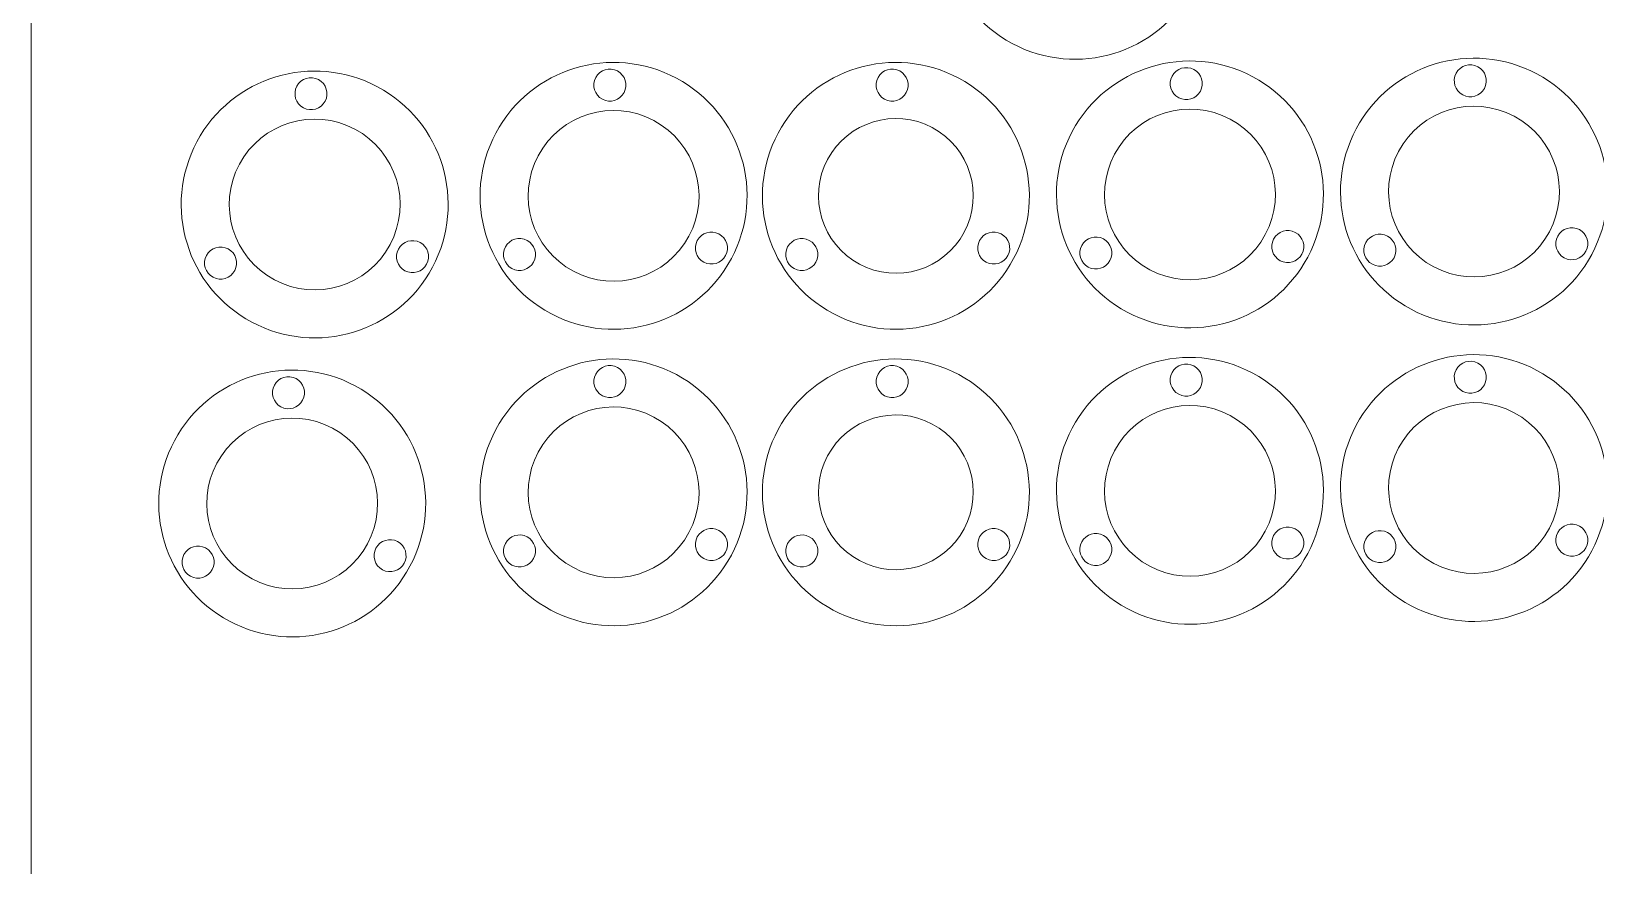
# Model space of a CAD drawing. Header units: millimetres. Extents: x -827 to 468, y -1652 to 1182.
# Drawn here: x -826.5 to -533.5, y -279.7 to -123.3 of the extents above; entities that cross this region are included whole.
import ezdxf

# ---------------------------------------------------------------- set-up
doc = ezdxf.new("R2010")
doc.units = ezdxf.units.MM
doc.header["$MEASUREMENT"] = 0
doc.layers.add('layer 1', color=7, linetype='Continuous')

msp = doc.modelspace()

# ---------------------------------------------------------------- linework, layer by layer
at = {"layer": 'layer 1', "color": 250, "lineweight": 20}
msp.add_lwpolyline([(-826.5205, -390.3173), (423.4795, -390.3173), (423.4795, 609.6827), (-826.5205, 609.6827), (-826.5205, -390.3173)], close=True, dxfattribs=at)
at = {"layer": 'layer 1', "color": 250, "lineweight": 9}
for points in [[(-619.237, -81.465), (-607.0549, -87.9637), (-602.4476, -103.1074), (-608.9462, -115.2896), (-608.9462, -115.2896), (-615.4449, -127.4717), (-630.5886, -132.079), (-642.7708, -125.5804), (-642.7708, -125.5804), (-654.9529, -119.0817), (-659.5602, -103.938), (-653.0616, -91.7558), (-653.0616, -91.7558), (-646.5629, -79.5737), (-631.4192, -74.9664), (-619.237, -81.465)], [(-705.6785, -132.0732), (-693.4964, -138.5719), (-688.8891, -153.7156), (-695.3877, -165.8978), (-695.3877, -165.8978), (-701.8864, -178.0799), (-717.0301, -182.6872), (-729.2123, -176.1886), (-729.2123, -176.1886), (-741.3944, -169.6899), (-746.0017, -154.5462), (-739.5031, -142.364), (-739.5031, -142.364), (-733.0044, -130.1819), (-717.8607, -125.5746), (-705.6785, -132.0732)], [(-597.7196, -131.7974), (-585.5375, -138.2961), (-580.9302, -153.4398), (-587.4288, -165.622), (-587.4288, -165.622), (-593.9275, -177.8041), (-609.0712, -182.4114), (-621.2534, -175.9128), (-621.2534, -175.9128), (-633.4355, -169.4141), (-638.0428, -154.2704), (-631.5442, -142.0882), (-631.5442, -142.0882), (-625.0455, -129.9061), (-609.9018, -125.2988), (-597.7196, -131.7974)], [(-544.5154, -131.2682), (-532.3333, -137.7669), (-527.726, -152.9106), (-534.2246, -165.0928), (-534.2246, -165.0928), (-540.7233, -177.2749), (-555.867, -181.8822), (-568.0492, -175.3836), (-568.0492, -175.3836), (-580.2313, -168.8849), (-584.8386, -153.7412), (-578.34, -141.559), (-578.34, -141.559), (-571.8413, -129.3769), (-556.6976, -124.7696), (-544.5154, -131.2682)], [(-761.6666, -133.6871), (-749.4845, -140.1858), (-744.8772, -155.3295), (-751.3758, -167.5117), (-751.3758, -167.5117), (-757.8745, -179.6938), (-773.0182, -184.3011), (-785.2004, -177.8025), (-785.2004, -177.8025), (-797.3825, -171.3038), (-801.9898, -156.1601), (-795.4912, -143.9779), (-795.4912, -143.9779), (-788.9925, -131.7958), (-773.8488, -127.1885), (-761.6666, -133.6871)], [(-772.7186, -132.339), (-771.2567, -133.1189), (-770.7039, -134.936), (-771.4837, -136.3979), (-771.4837, -136.3979), (-772.2636, -137.8598), (-774.0807, -138.4127), (-775.5427, -137.6328), (-775.5427, -137.6328), (-777.0047, -136.8529), (-777.5575, -135.0358), (-776.7776, -133.5739), (-776.7776, -133.5739), (-775.9977, -132.112), (-774.1806, -131.5591), (-772.7186, -132.339)], [(-716.7305, -130.7251), (-715.2686, -131.505), (-714.7158, -133.3221), (-715.4956, -134.784), (-715.4956, -134.784), (-716.2755, -136.2459), (-718.0926, -136.7988), (-719.5546, -136.0189), (-719.5546, -136.0189), (-721.0166, -135.239), (-721.5694, -133.4219), (-720.7895, -131.96), (-720.7895, -131.96), (-720.0096, -130.4981), (-718.1925, -129.9452), (-716.7305, -130.7251)], [(-608.7716, -130.4493), (-607.3097, -131.2292), (-606.7569, -133.0463), (-607.5367, -134.5082), (-607.5367, -134.5082), (-608.3166, -135.9701), (-610.1337, -136.523), (-611.5957, -135.7431), (-611.5957, -135.7431), (-613.0577, -134.9632), (-613.6105, -133.1461), (-612.8306, -131.6842), (-612.8306, -131.6842), (-612.0507, -130.2223), (-610.2336, -129.6694), (-608.7716, -130.4493)], [(-555.5674, -129.9201), (-554.1055, -130.7), (-553.5527, -132.5171), (-554.3325, -133.979), (-554.3325, -133.979), (-555.1124, -135.4409), (-556.9295, -135.9938), (-558.3915, -135.2139), (-558.3915, -135.2139), (-559.8535, -134.434), (-560.4063, -132.6169), (-559.6264, -131.155), (-559.6264, -131.155), (-558.8465, -129.6931), (-557.0294, -129.1402), (-555.5674, -129.9201)], [(-765.9027, -141.6279), (-758.1061, -145.787), (-755.1574, -155.479), (-759.3166, -163.2756), (-759.3166, -163.2756), (-763.4757, -171.0722), (-773.1677, -174.0209), (-780.9643, -169.8617), (-780.9643, -169.8617), (-788.7609, -165.7026), (-791.7096, -156.0106), (-787.5504, -148.214), (-787.5504, -148.214), (-783.3913, -140.4174), (-773.6993, -137.4687), (-765.9027, -141.6279)], [(-709.9146, -140.014), (-702.118, -144.1731), (-699.1693, -153.8651), (-703.3285, -161.6617), (-703.3285, -161.6617), (-707.4876, -169.4583), (-717.1796, -172.407), (-724.9762, -168.2478), (-724.9762, -168.2478), (-732.7728, -164.0887), (-735.7215, -154.3967), (-731.5623, -146.6001), (-731.5623, -146.6001), (-727.4032, -138.8035), (-717.7112, -135.8548), (-709.9146, -140.014)], [(-601.9557, -139.7382), (-594.1591, -143.8973), (-591.2104, -153.5893), (-595.3696, -161.3859), (-595.3696, -161.3859), (-599.5287, -169.1825), (-609.2207, -172.1312), (-617.0173, -167.972), (-617.0173, -167.972), (-624.8139, -163.8129), (-627.7626, -154.1209), (-623.6034, -146.3243), (-623.6034, -146.3243), (-619.4443, -138.5277), (-609.7523, -135.579), (-601.9557, -139.7382)], [(-548.7515, -139.209), (-540.9549, -143.3681), (-538.0062, -153.0601), (-542.1654, -160.8567), (-542.1654, -160.8567), (-546.3245, -168.6533), (-556.0165, -171.602), (-563.8131, -167.4428), (-563.8131, -167.4428), (-571.6097, -163.2837), (-574.5584, -153.5917), (-570.3992, -145.7951), (-570.3992, -145.7951), (-566.2401, -137.9985), (-556.5481, -135.0498), (-548.7515, -139.209)], [(-697.7079, -161.2599), (-696.2459, -162.0398), (-695.6931, -163.8569), (-696.473, -165.3188), (-696.473, -165.3188), (-697.2528, -166.7807), (-699.0699, -167.3336), (-700.5319, -166.5537), (-700.5319, -166.5537), (-701.9939, -165.7738), (-702.5467, -163.9567), (-701.7668, -162.4948), (-701.7668, -162.4948), (-700.9869, -161.0329), (-699.1698, -160.48), (-697.7079, -161.2599)], [(-589.749, -160.9841), (-588.287, -161.764), (-587.7342, -163.5811), (-588.5141, -165.043), (-588.5141, -165.043), (-589.2939, -166.5049), (-591.111, -167.0578), (-592.573, -166.2779), (-592.573, -166.2779), (-594.035, -165.498), (-594.5878, -163.6809), (-593.8079, -162.219), (-593.8079, -162.219), (-593.028, -160.7571), (-591.2109, -160.2042), (-589.749, -160.9841)], [(-572.4986, -161.662), (-571.0366, -162.4419), (-570.4839, -164.259), (-571.2637, -165.7209), (-571.2637, -165.7209), (-572.0436, -167.1828), (-573.8607, -167.7357), (-575.3227, -166.9558), (-575.3227, -166.9558), (-576.7847, -166.1759), (-577.3374, -164.3588), (-576.5576, -162.8969), (-576.5576, -162.8969), (-575.7777, -161.435), (-573.9606, -160.8821), (-572.4986, -161.662)], [(-536.5448, -160.4549), (-535.0828, -161.2348), (-534.53, -163.0519), (-535.3099, -164.5138), (-535.3099, -164.5138), (-536.0897, -165.9757), (-537.9068, -166.5286), (-539.3688, -165.7487), (-539.3688, -165.7487), (-540.8308, -164.9688), (-541.3836, -163.1517), (-540.6037, -161.6898), (-540.6037, -161.6898), (-539.8238, -160.2279), (-538.0067, -159.675), (-536.5448, -160.4549)], [(-789.6498, -164.0809), (-788.1878, -164.8608), (-787.6351, -166.6779), (-788.4149, -168.1398), (-788.4149, -168.1398), (-789.1948, -169.6017), (-791.0119, -170.1546), (-792.4739, -169.3747), (-792.4739, -169.3747), (-793.9359, -168.5948), (-794.4886, -166.7777), (-793.7088, -165.3158), (-793.7088, -165.3158), (-792.9289, -163.8539), (-791.1118, -163.301), (-789.6498, -164.0809)], [(-753.696, -162.8738), (-752.234, -163.6537), (-751.6812, -165.4708), (-752.4611, -166.9327), (-752.4611, -166.9327), (-753.2409, -168.3946), (-755.058, -168.9475), (-756.52, -168.1676), (-756.52, -168.1676), (-757.982, -167.3877), (-758.5348, -165.5706), (-757.7549, -164.1087), (-757.7549, -164.1087), (-756.975, -162.6468), (-755.1579, -162.0939), (-753.696, -162.8738)], [(-733.6617, -162.467), (-732.1997, -163.2469), (-731.647, -165.064), (-732.4268, -166.5259), (-732.4268, -166.5259), (-733.2067, -167.9878), (-735.0238, -168.5407), (-736.4858, -167.7608), (-736.4858, -167.7608), (-737.9478, -166.9809), (-738.5005, -165.1638), (-737.7207, -163.7019), (-737.7207, -163.7019), (-736.9408, -162.24), (-735.1237, -161.6871), (-733.6617, -162.467)], [(-625.7028, -162.1912), (-624.2408, -162.9711), (-623.6881, -164.7882), (-624.4679, -166.2501), (-624.4679, -166.2501), (-625.2478, -167.712), (-627.0649, -168.2649), (-628.5269, -167.485), (-628.5269, -167.485), (-629.9889, -166.7051), (-630.5416, -164.888), (-629.7618, -163.4261), (-629.7618, -163.4261), (-628.9819, -161.9642), (-627.1648, -161.4113), (-625.7028, -162.1912)], [(-705.6785, -187.6356), (-693.4964, -194.1343), (-688.8891, -209.278), (-695.3877, -221.4602), (-695.3877, -221.4602), (-701.8864, -233.6423), (-717.0301, -238.2496), (-729.2123, -231.751), (-729.2123, -231.751), (-741.3944, -225.2523), (-746.0017, -210.1086), (-739.5031, -197.9264), (-739.5031, -197.9264), (-733.0044, -185.7443), (-717.8607, -181.137), (-705.6785, -187.6356)], [(-597.7196, -187.3598), (-585.5375, -193.8585), (-580.9302, -209.0022), (-587.4288, -221.1844), (-587.4288, -221.1844), (-593.9275, -233.3665), (-609.0712, -237.9738), (-621.2534, -231.4752), (-621.2534, -231.4752), (-633.4355, -224.9765), (-638.0428, -209.8328), (-631.5442, -197.6506), (-631.5442, -197.6506), (-625.0455, -185.4685), (-609.9018, -180.8612), (-597.7196, -187.3598)], [(-544.5154, -186.8306), (-532.3333, -193.3293), (-527.726, -208.473), (-534.2246, -220.6552), (-534.2246, -220.6552), (-540.7233, -232.8373), (-555.867, -237.4446), (-568.0492, -230.946), (-568.0492, -230.946), (-580.2313, -224.4473), (-584.8386, -209.3036), (-578.34, -197.1214), (-578.34, -197.1214), (-571.8413, -184.9393), (-556.6976, -180.332), (-544.5154, -186.8306)], [(-765.8782, -189.7262), (-753.6961, -196.2249), (-749.0888, -211.3686), (-755.5874, -223.5508), (-755.5874, -223.5508), (-762.0861, -235.7329), (-777.2298, -240.3402), (-789.412, -233.8416), (-789.412, -233.8416), (-801.5941, -227.3429), (-806.2014, -212.1992), (-799.7028, -200.017), (-799.7028, -200.017), (-793.2041, -187.8349), (-778.0604, -183.2276), (-765.8782, -189.7262)], [(-716.7305, -186.2875), (-715.2686, -187.0674), (-714.7158, -188.8845), (-715.4956, -190.3464), (-715.4956, -190.3464), (-716.2755, -191.8083), (-718.0926, -192.3612), (-719.5546, -191.5813), (-719.5546, -191.5813), (-721.0166, -190.8014), (-721.5694, -188.9843), (-720.7895, -187.5224), (-720.7895, -187.5224), (-720.0096, -186.0605), (-718.1925, -185.5076), (-716.7305, -186.2875)], [(-608.7716, -186.0117), (-607.3097, -186.7916), (-606.7569, -188.6087), (-607.5367, -190.0706), (-607.5367, -190.0706), (-608.3166, -191.5325), (-610.1337, -192.0854), (-611.5957, -191.3055), (-611.5957, -191.3055), (-613.0577, -190.5256), (-613.6105, -188.7085), (-612.8306, -187.2466), (-612.8306, -187.2466), (-612.0507, -185.7847), (-610.2336, -185.2318), (-608.7716, -186.0117)], [(-555.5674, -185.4825), (-554.1055, -186.2624), (-553.5527, -188.0795), (-554.3325, -189.5414), (-554.3325, -189.5414), (-555.1124, -191.0033), (-556.9295, -191.5562), (-558.3915, -190.7763), (-558.3915, -190.7763), (-559.8535, -189.9964), (-560.4063, -188.1793), (-559.6264, -186.7174), (-559.6264, -186.7174), (-558.8465, -185.2555), (-557.0294, -184.7026), (-555.5674, -185.4825)], [(-776.9302, -188.3781), (-775.4683, -189.158), (-774.9155, -190.9751), (-775.6953, -192.437), (-775.6953, -192.437), (-776.4752, -193.8989), (-778.2923, -194.4518), (-779.7543, -193.6719), (-779.7543, -193.6719), (-781.2163, -192.892), (-781.7691, -191.0749), (-780.9892, -189.613), (-780.9892, -189.613), (-780.2093, -188.1511), (-778.3922, -187.5982), (-776.9302, -188.3781)], [(-709.9146, -195.5764), (-702.118, -199.7355), (-699.1693, -209.4275), (-703.3285, -217.2241), (-703.3285, -217.2241), (-707.4876, -225.0207), (-717.1796, -227.9694), (-724.9762, -223.8102), (-724.9762, -223.8102), (-732.7728, -219.6511), (-735.7215, -209.9591), (-731.5623, -202.1625), (-731.5623, -202.1625), (-727.4032, -194.3659), (-717.7112, -191.4172), (-709.9146, -195.5764)], [(-601.9557, -195.3006), (-594.1591, -199.4597), (-591.2104, -209.1517), (-595.3696, -216.9483), (-595.3696, -216.9483), (-599.5287, -224.7449), (-609.2207, -227.6936), (-617.0173, -223.5344), (-617.0173, -223.5344), (-624.8139, -219.3753), (-627.7626, -209.6833), (-623.6034, -201.8867), (-623.6034, -201.8867), (-619.4443, -194.0901), (-609.7523, -191.1414), (-601.9557, -195.3006)], [(-548.7515, -194.7714), (-540.9549, -198.9305), (-538.0062, -208.6225), (-542.1654, -216.4191), (-542.1654, -216.4191), (-546.3245, -224.2157), (-556.0165, -227.1644), (-563.8131, -223.0052), (-563.8131, -223.0052), (-571.6097, -218.8461), (-574.5584, -209.1541), (-570.3992, -201.3575), (-570.3992, -201.3575), (-566.2401, -193.5609), (-556.5481, -190.6122), (-548.7515, -194.7714)], [(-770.1143, -197.667), (-762.3177, -201.8261), (-759.369, -211.5181), (-763.5282, -219.3147), (-763.5282, -219.3147), (-767.6873, -227.1113), (-777.3793, -230.06), (-785.1759, -225.9008), (-785.1759, -225.9008), (-792.9725, -221.7417), (-795.9212, -212.0497), (-791.762, -204.2531), (-791.762, -204.2531), (-787.6029, -196.4565), (-777.9109, -193.5078), (-770.1143, -197.667)], [(-697.7079, -216.8223), (-696.2459, -217.6022), (-695.6931, -219.4193), (-696.473, -220.8812), (-696.473, -220.8812), (-697.2528, -222.3431), (-699.0699, -222.896), (-700.5319, -222.1161), (-700.5319, -222.1161), (-701.9939, -221.3362), (-702.5467, -219.5191), (-701.7668, -218.0572), (-701.7668, -218.0572), (-700.9869, -216.5953), (-699.1698, -216.0424), (-697.7079, -216.8223)], [(-589.749, -216.5465), (-588.287, -217.3264), (-587.7342, -219.1435), (-588.5141, -220.6054), (-588.5141, -220.6054), (-589.2939, -222.0673), (-591.111, -222.6202), (-592.573, -221.8403), (-592.573, -221.8403), (-594.035, -221.0604), (-594.5878, -219.2433), (-593.8079, -217.7814), (-593.8079, -217.7814), (-593.028, -216.3195), (-591.2109, -215.7666), (-589.749, -216.5465)], [(-572.4986, -217.2244), (-571.0366, -218.0043), (-570.4839, -219.8214), (-571.2637, -221.2833), (-571.2637, -221.2833), (-572.0436, -222.7452), (-573.8607, -223.2981), (-575.3227, -222.5182), (-575.3227, -222.5182), (-576.7847, -221.7383), (-577.3374, -219.9212), (-576.5576, -218.4593), (-576.5576, -218.4593), (-575.7777, -216.9974), (-573.9606, -216.4445), (-572.4986, -217.2244)], [(-536.5448, -216.0173), (-535.0828, -216.7972), (-534.53, -218.6143), (-535.3099, -220.0762), (-535.3099, -220.0762), (-536.0897, -221.5381), (-537.9068, -222.091), (-539.3688, -221.3111), (-539.3688, -221.3111), (-540.8308, -220.5312), (-541.3836, -218.7141), (-540.6037, -217.2522), (-540.6037, -217.2522), (-539.8238, -215.7903), (-538.0067, -215.2374), (-536.5448, -216.0173)], [(-793.8614, -220.12), (-792.3994, -220.8999), (-791.8467, -222.717), (-792.6265, -224.1789), (-792.6265, -224.1789), (-793.4064, -225.6408), (-795.2235, -226.1937), (-796.6855, -225.4138), (-796.6855, -225.4138), (-798.1475, -224.6339), (-798.7002, -222.8168), (-797.9204, -221.3549), (-797.9204, -221.3549), (-797.1405, -219.893), (-795.3234, -219.3401), (-793.8614, -220.12)], [(-757.9076, -218.9129), (-756.4456, -219.6928), (-755.8928, -221.5099), (-756.6727, -222.9718), (-756.6727, -222.9718), (-757.4525, -224.4337), (-759.2696, -224.9866), (-760.7316, -224.2067), (-760.7316, -224.2067), (-762.1936, -223.4268), (-762.7464, -221.6097), (-761.9665, -220.1478), (-761.9665, -220.1478), (-761.1866, -218.6859), (-759.3695, -218.133), (-757.9076, -218.9129)], [(-733.6617, -218.0294), (-732.1997, -218.8093), (-731.647, -220.6264), (-732.4268, -222.0883), (-732.4268, -222.0883), (-733.2067, -223.5502), (-735.0238, -224.1031), (-736.4858, -223.3232), (-736.4858, -223.3232), (-737.9478, -222.5433), (-738.5005, -220.7262), (-737.7207, -219.2643), (-737.7207, -219.2643), (-736.9408, -217.8024), (-735.1237, -217.2495), (-733.6617, -218.0294)], [(-625.7028, -217.7536), (-624.2408, -218.5335), (-623.6881, -220.3506), (-624.4679, -221.8125), (-624.4679, -221.8125), (-625.2478, -223.2744), (-627.0649, -223.8273), (-628.5269, -223.0474), (-628.5269, -223.0474), (-629.9889, -222.2675), (-630.5416, -220.4504), (-629.7618, -218.9885), (-629.7618, -218.9885), (-628.9819, -217.5266), (-627.1648, -216.9737), (-625.7028, -217.7536)]]:
    msp.add_open_spline(points, degree=3, knots=[0, 0, 0, 0, 0.2, 0.2, 0.2, 0.2, 0.4, 0.4, 0.4, 0.4, 0.6, 0.6, 0.6, 0.6, 1, 1, 1, 1], dxfattribs=at)
at = {"layer": 'layer 1', "color": 242, "lineweight": 9}
for points in [[(-652.8017, -132.0732), (-640.6196, -138.5719), (-636.0123, -153.7156), (-642.5109, -165.8978), (-642.5109, -165.8978), (-649.0096, -178.0799), (-664.1533, -182.6872), (-676.3355, -176.1886), (-676.3355, -176.1886), (-688.5176, -169.6899), (-693.1249, -154.5462), (-686.6263, -142.364), (-686.6263, -142.364), (-680.1276, -130.1819), (-664.9839, -125.5746), (-652.8017, -132.0732)], [(-663.8537, -130.7251), (-662.3918, -131.505), (-661.839, -133.3221), (-662.6188, -134.784), (-662.6188, -134.784), (-663.3987, -136.2459), (-665.2158, -136.7988), (-666.6778, -136.0189), (-666.6778, -136.0189), (-668.1398, -135.239), (-668.6926, -133.4219), (-667.9127, -131.96), (-667.9127, -131.96), (-667.1328, -130.4981), (-665.3157, -129.9452), (-663.8537, -130.7251)], [(-657.7452, -141.34), (-650.6809, -145.1084), (-648.0092, -153.8901), (-651.7777, -160.9543), (-651.7777, -160.9543), (-655.5461, -168.0186), (-664.3278, -170.6903), (-671.392, -166.9218), (-671.392, -166.9218), (-678.4563, -163.1534), (-681.128, -154.3717), (-677.3595, -147.3075), (-677.3595, -147.3075), (-673.5911, -140.2432), (-664.8094, -137.5715), (-657.7452, -141.34)], [(-644.8311, -161.2599), (-643.3691, -162.0398), (-642.8163, -163.8569), (-643.5962, -165.3188), (-643.5962, -165.3188), (-644.376, -166.7807), (-646.1931, -167.3336), (-647.6551, -166.5537), (-647.6551, -166.5537), (-649.1171, -165.7738), (-649.6699, -163.9567), (-648.89, -162.4948), (-648.89, -162.4948), (-648.1101, -161.0329), (-646.293, -160.48), (-644.8311, -161.2599)], [(-680.7849, -162.467), (-679.3229, -163.2469), (-678.7702, -165.064), (-679.55, -166.5259), (-679.55, -166.5259), (-680.3299, -167.9878), (-682.147, -168.5407), (-683.609, -167.7608), (-683.609, -167.7608), (-685.071, -166.9809), (-685.6237, -165.1638), (-684.8439, -163.7019), (-684.8439, -163.7019), (-684.064, -162.24), (-682.2469, -161.6871), (-680.7849, -162.467)], [(-652.8017, -187.6356), (-640.6196, -194.1343), (-636.0123, -209.278), (-642.5109, -221.4602), (-642.5109, -221.4602), (-649.0096, -233.6423), (-664.1533, -238.2496), (-676.3355, -231.751), (-676.3355, -231.751), (-688.5176, -225.2523), (-693.1249, -210.1086), (-686.6263, -197.9264), (-686.6263, -197.9264), (-680.1276, -185.7443), (-664.9839, -181.137), (-652.8017, -187.6356)], [(-663.8537, -186.2875), (-662.3918, -187.0674), (-661.839, -188.8845), (-662.6188, -190.3464), (-662.6188, -190.3464), (-663.3987, -191.8083), (-665.2158, -192.3612), (-666.6778, -191.5813), (-666.6778, -191.5813), (-668.1398, -190.8014), (-668.6926, -188.9843), (-667.9127, -187.5224), (-667.9127, -187.5224), (-667.1328, -186.0605), (-665.3157, -185.5076), (-663.8537, -186.2875)], [(-657.7452, -196.9024), (-650.6809, -200.6708), (-648.0092, -209.4525), (-651.7777, -216.5167), (-651.7777, -216.5167), (-655.5461, -223.581), (-664.3278, -226.2527), (-671.392, -222.4842), (-671.392, -222.4842), (-678.4563, -218.7158), (-681.128, -209.9341), (-677.3595, -202.8699), (-677.3595, -202.8699), (-673.5911, -195.8056), (-664.8094, -193.1339), (-657.7452, -196.9024)], [(-644.8311, -216.8223), (-643.3691, -217.6022), (-642.8163, -219.4193), (-643.5962, -220.8812), (-643.5962, -220.8812), (-644.376, -222.3431), (-646.1931, -222.896), (-647.6551, -222.1161), (-647.6551, -222.1161), (-649.1171, -221.3362), (-649.6699, -219.5191), (-648.89, -218.0572), (-648.89, -218.0572), (-648.1101, -216.5953), (-646.293, -216.0424), (-644.8311, -216.8223)], [(-680.7849, -218.0294), (-679.3229, -218.8093), (-678.7702, -220.6264), (-679.55, -222.0883), (-679.55, -222.0883), (-680.3299, -223.5502), (-682.147, -224.1031), (-683.609, -223.3232), (-683.609, -223.3232), (-685.071, -222.5433), (-685.6237, -220.7262), (-684.8439, -219.2643), (-684.8439, -219.2643), (-684.064, -217.8024), (-682.2469, -217.2495), (-680.7849, -218.0294)]]:
    msp.add_open_spline(points, degree=3, knots=[0, 0, 0, 0, 0.2, 0.2, 0.2, 0.2, 0.4, 0.4, 0.4, 0.4, 0.6, 0.6, 0.6, 0.6, 1, 1, 1, 1], dxfattribs=at)

doc.saveas('drawing.dxf')
